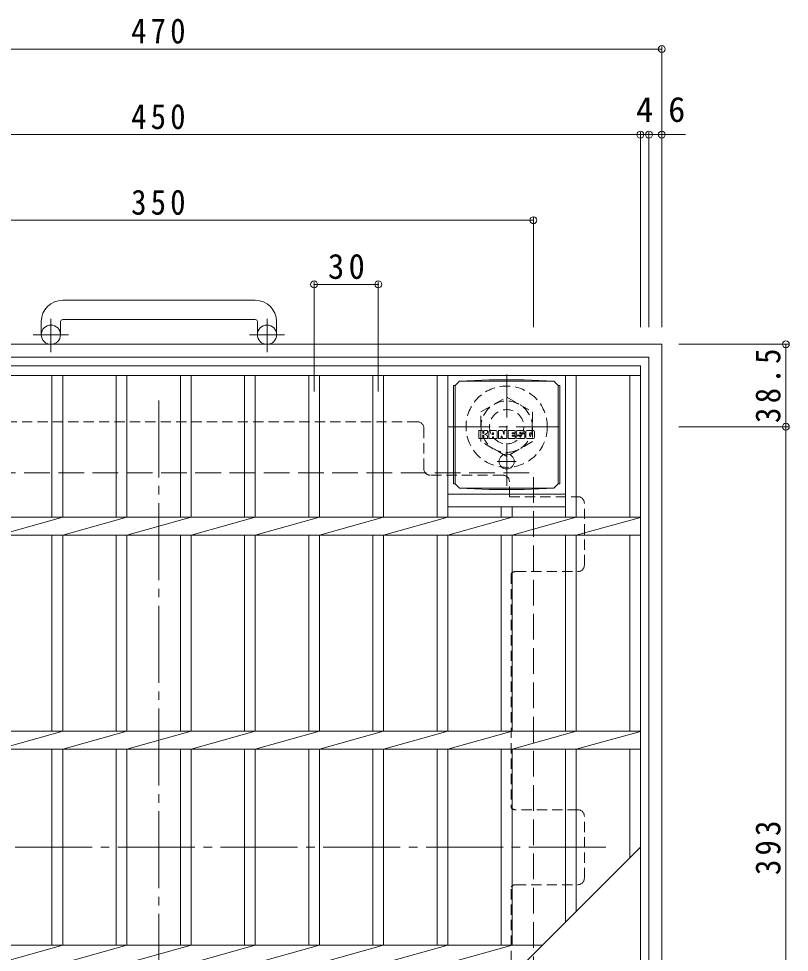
# Model space of a CAD drawing. Units: millimetres at full size, sheet at 1:4. Extents: x -1070 to 1082, y -788 to 743.
# Drawn here: x -575.6 to -215.4, y 306.4 to 742.7 of the extents above; entities that cross this region are included whole.
import ezdxf
from ezdxf.enums import TextEntityAlignment as Align

# ---------------------------------------------------------------- set-up
doc = ezdxf.new("R2010")
doc.units = ezdxf.units.MM
doc.header["$LTSCALE"] = 4
doc.header["$PDMODE"] = 32
doc.header["$PDSIZE"] = 3.2
for name, pattern in [('CHAIN1', [8, 5, -1, 1, -1]), ('CHAIN2', [12, 9, -1, 1, -1]), ('DASHED1', [1.8, 1.2, -0.6]), ('DASHED3', [4, 3, -1])]:
    doc.linetypes.add(name, pattern=pattern)
for name, color, linetype, lineweight in [('4-1', 3, 'Continuous', 9), ('4-2', 3, 'Continuous', 9), ('4-4', 7, 'Continuous', 9), ('4-7', 2, 'Continuous', 9), ('4-9', 2, 'Continuous', 9), ('4-F', 7, 'Continuous', 9)]:
    doc.layers.add(name, color=color, linetype=linetype, lineweight=lineweight)
doc.styles.add('ＭＳ ゴシック', font='')
doc.styles.get('ＭＳ ゴシック').set_extended_font_data('MS Gothic')

msp = doc.modelspace()

# ---------------------------------------------------------------- linework, layer by layer
at = {"layer": '4-1', "color": 2}
for p, q in [((-465, 611.097), (-555, 611.097)), ((-555, 602.097), (-465, 602.097)), ((-565, 601.098), (-565, 594.997)), ((-556, 601.098), (-556, 594.997)), ((-464, 601.098), (-464, 594.997)), ((-455, 601.098), (-455, 594.997)), ((-745, 590.497), (-275, 590.497)), ((-275, 120.497), (-275, 590.497)), ((-739, 584.497), (-281, 584.497)), ((-281, 584.497), (-281, 126.497))]:
    msp.add_line(p, q, dxfattribs=at)
at = {"layer": '4-1', "color": 2, "linetype": 'CHAIN1'}
for p, q in [((-560.5, 586.89), (-560.5, 602.487)), ((-459.5, 586.89), (-459.5, 602.487)), ((-552.337, 594.997), (-568.744, 594.997)), ((-451.337, 594.997), (-467.744, 594.997)), ((-347.5, 524.361), (-347.5, 579.634)), ((-375.136, 551.998), (-319.863, 551.998))]:
    msp.add_line(p, q, dxfattribs=at)
at = {"layer": '4-1', "color": 2, "linetype": 'DASHED3'}
for p in [(-685, 530.497), (-335, 180.497)]:
    msp.add_line(p, (-335, 530.497), dxfattribs=at)
at = {"layer": '4-1', "color": 2, "linetype": 'DASHED1'}
msp.add_lwpolyline([(-335.5, 558.925), (-335.5, 545.069), (-347.5, 538.14), (-359.5, 545.069), (-359.5, 558.925), (-347.5, 565.854)], close=True, dxfattribs=at)
at = {"layer": '4-1', "color": 2}
for centre in [(-560.5, 594.997), (-459.5, 594.997)]:
    msp.add_circle(centre, 4.5, dxfattribs=at)
at = {"layer": '4-1', "color": 2, "linetype": 'DASHED1'}
for radius in [19, 12, 8]:
    msp.add_circle((-347.5, 551.998), radius, dxfattribs=at)
at = {"layer": '4-1', "color": 2}
for centre, radius, start, end in [((-555, 601.098), 10, 90, 180), ((-465, 601.098), 10, 0, 90), ((-555, 601.098), 1, 90, 180), ((-465, 601.098), 1, 0, 90)]:
    msp.add_arc(centre, radius, start, end, dxfattribs=at)
at = {"layer": '4-2'}
for p, q in [((-735, 580.497), (-285, 580.497)), ((-285, 130.497), (-285, 580.497)), ((-735, 575.998), (-285, 575.998)), ((-559.999, 575.998), (-559.999, 509.738)), ((-555, 575.998), (-555, 509.738)), ((-529.999, 575.998), (-529.999, 509.738)), ((-525, 575.998), (-525, 509.738)), ((-500, 575.998), (-500, 509.738)), ((-495, 575.998), (-495, 509.738)), ((-470, 575.998), (-470, 509.738)), ((-465, 575.998), (-465, 509.738)), ((-440, 575.998), (-440, 509.738)), ((-435, 575.998), (-435, 509.738)), ((-410, 575.998), (-410, 509.738)), ((-405, 575.998), (-405, 509.738)), ((-380, 575.998), (-380, 509.738)), ((-375, 575.998), (-375, 509.738)), ((-320, 575.998), (-320, 509.738)), ((-315, 509.738), (-315, 575.998)), ((-290, 575.998), (-290, 509.738)), ((-320, 520.497), (-375, 520.497)), ((-320, 514.497), (-375, 514.497)), ((-350, 514.497), (-350, 509.738)), ((-345, 509.738), (-345, 514.497)), ((-735, 509.738), (-285, 509.738)), ((-555, 509.738), (-584.999, 501.257)), ((-525, 509.738), (-555, 501.257)), ((-495, 509.738), (-525, 501.257)), ((-465, 509.738), (-495, 501.257)), ((-435, 509.738), (-465, 501.257)), ((-405, 509.738), (-435, 501.257)), ((-375, 509.738), (-405, 501.257)), ((-375, 501.257), (-345, 509.738)), ((-345, 501.257), (-315, 509.738)), ((-315, 501.257), (-285, 509.596)), ((-735, 501.257), (-285, 501.257)), ((-559.999, 501.257), (-559.999, 409.738)), ((-555, 501.257), (-555, 409.738)), ((-529.999, 501.257), (-529.999, 409.738)), ((-525, 501.257), (-525, 409.738)), ((-500, 501.257), (-500, 409.738)), ((-495, 501.257), (-495, 409.738)), ((-470, 501.257), (-470, 409.738)), ((-465, 501.257), (-465, 409.738)), ((-440, 501.257), (-440, 409.738)), ((-435, 501.257), (-435, 409.738)), ((-410, 501.257), (-410, 409.738)), ((-405, 501.257), (-405, 409.738)), ((-380, 501.257), (-380, 409.738)), ((-375, 501.257), (-375, 409.738)), ((-350, 501.257), (-350, 409.738)), ((-345, 409.738), (-345, 501.257)), ((-320, 501.257), (-320, 409.738)), ((-315, 409.738), (-315, 501.257)), ((-290, 501.257), (-290, 409.738)), ((-735, 409.738), (-285, 409.738)), ((-555, 409.738), (-584.999, 401.257)), ((-525, 409.738), (-555, 401.257)), ((-495, 409.738), (-525, 401.257)), ((-465, 409.738), (-495, 401.257)), ((-435, 409.738), (-465, 401.257)), ((-405, 409.738), (-435, 401.257)), ((-375, 409.738), (-405, 401.257)), ((-375, 401.257), (-345, 409.738)), ((-345, 401.257), (-315, 409.738)), ((-315, 401.257), (-285, 409.596)), ((-735, 401.257), (-285, 401.257)), ((-559.999, 401.257), (-559.999, 309.738)), ((-555, 401.257), (-555, 309.738)), ((-529.999, 401.257), (-529.999, 309.738)), ((-525, 401.257), (-525, 309.738)), ((-500, 401.257), (-500, 309.738)), ((-495, 401.257), (-495, 309.738)), ((-470, 401.257), (-470, 309.738)), ((-465, 401.257), (-465, 309.738)), ((-440, 401.257), (-440, 309.738)), ((-435, 401.257), (-435, 309.738)), ((-410, 401.257), (-410, 309.738)), ((-405, 401.257), (-405, 309.738)), ((-380, 401.257), (-380, 309.738)), ((-375, 401.257), (-375, 309.738)), ((-350, 401.257), (-350, 309.738)), ((-345, 309.738), (-345, 401.257)), ((-320, 401.257), (-320, 320.497)), ((-315, 325.497), (-315, 401.257)), ((-290, 401.257), (-290, 350.497)), ((-510, 130.497), (-285, 355.497)), ((-735, 309.738), (-330.76, 309.738)), ((-555, 309.738), (-584.999, 301.257)), ((-525, 309.738), (-555, 301.257)), ((-495, 309.738), (-525, 301.257)), ((-465, 309.738), (-495, 301.257)), ((-435, 309.738), (-465, 301.257)), ((-405, 309.738), (-435, 301.257)), ((-375, 309.738), (-405, 301.257)), ((-375, 301.257), (-345, 309.738))]:
    msp.add_line(p, q, dxfattribs=at)
at = {"layer": '4-4'}
for p, q in [((-275, 729.697), (-275, 598.497)), ((-745, 728.497), (-275, 728.497)), ((-284.999, 689.697), (-284.999, 598.497)), ((-281, 689.697), (-281, 598.497)), ((-735, 688.497), (-284.999, 688.497)), ((-284.999, 688.497), (-281, 688.497)), ((-281, 688.497), (-275, 688.497)), ((-275, 688.497), (-264, 688.497)), ((-685, 648.497), (-334.999, 648.497)), ((-334.999, 649.697), (-334.999, 598.497)), ((-437.5, 619.697), (-437.5, 568.497)), ((-407.5, 619.697), (-407.5, 568.497)), ((-437.5, 618.497), (-407.5, 618.497)), ((-215.8, 590.497), (-267, 590.497)), ((-217, 590.497), (-217, 551.997)), ((-215.8, 551.997), (-267, 551.997)), ((-217, 551.997), (-217, 158.996))]:
    msp.add_line(p, q, dxfattribs=at)
for p in [(-275, 728.497), (-284.999, 688.497), (-281, 688.497), (-275, 688.497), (-334.999, 648.497), (-437.5, 618.497), (-407.5, 618.497), (-217, 590.497), (-217, 551.997)]:
    msp.add_point(p, dxfattribs=at)
at = {"layer": '4-7', "linetype": 'CHAIN2'}
for p, q in [((-510, 564.301), (-510, 146.694)), ((-301.196, 355.497), (-718.803, 355.497))]:
    msp.add_line(p, q, dxfattribs=at)
at = {"layer": '4-7', "linetype": 'DASHED1'}
for p, q in [((-389.201, 554.301), (-630.799, 554.301)), ((-386.201, 532.301), (-386.201, 551.301)), ((-349.2, 529.301), (-383.201, 529.301)), ((-346.2, 519.301), (-346.2, 526.301)), ((-346.2, 519.301), (-314.196, 519.301)), ((-311.196, 487.3), (-311.196, 516.301)), ((-343.2, 484.3), (-314.196, 484.3)), ((-345.4, 483.344), (-345.4, 373.958)), ((-314.196, 372.998), (-343.2, 372.998)), ((-311.196, 340.997), (-311.196, 369.998)), ((-345.4, 295.097), (-345.4, 337.036)), ((-343.2, 337.997), (-314.196, 337.997))]:
    msp.add_line(p, q, dxfattribs=at)
for centre, start, end in [((-389.201, 551.301), 0, 90), ((-383.201, 532.301), 180, 270), ((-349.2, 526.301), 0, 90), ((-314.196, 516.301), 0, 90), ((-343.2, 481.3), 90, 137.09861), ((-314.196, 487.3), 270, 0), ((-343.2, 375.998), 222.83343, 270), ((-314.196, 369.998), 0, 90), ((-314.196, 340.997), 270, 0), ((-343.2, 334.997), 90, 137.16657)]:
    msp.add_arc(centre, 3, start, end, dxfattribs=at)
at = {"layer": '4-9'}
for p, q in [((-371.5, 571.247), (-369.5, 573.247)), ((-355.609, 573.88), (-369.5, 573.247)), ((-369.5, 573.247), (-325.5, 573.247)), ((-355.609, 573.88), (-339.391, 573.88)), ((-339.391, 573.88), (-325.5, 573.247)), ((-323.5, 571.247), (-325.5, 573.247)), ((-372.381, 571.247), (-371.5, 571.247)), ((-372.381, 571.247), (-372.381, 525.247)), ((-371.5, 525.247), (-371.5, 571.247)), ((-322.619, 571.247), (-323.5, 571.247)), ((-323.5, 525.247), (-323.5, 571.247)), ((-322.619, 571.247), (-322.619, 525.247)), ((-372.381, 525.247), (-371.5, 525.247)), ((-371.5, 525.247), (-369.5, 523.247)), ((-323.5, 525.247), (-325.5, 523.247)), ((-322.619, 525.247), (-323.5, 525.247)), ((-355.609, 522.615), (-369.5, 523.247)), ((-369.5, 523.247), (-325.5, 523.247)), ((-355.609, 522.615), (-339.391, 522.615)), ((-339.391, 522.615), (-325.5, 523.247))]:
    msp.add_line(p, q, dxfattribs=at)
at = {"layer": '4-9', "linetype": 'CHAIN1'}
for p, q in [((-347.5, 539.435), (-347.5, 532.059)), ((-343.002, 535.747), (-351.997, 535.747))]:
    msp.add_line(p, q, dxfattribs=at)
at = {"layer": '4-9'}
msp.add_circle((-347.5, 535.747), 3.5, dxfattribs=at)
at = {"layer": '4-F'}
for p, q in [((-360.511, 546.662), (-360.511, 550.016)), ((-358.829, 550.173), (-360.354, 550.173)), ((-358.672, 550.016), (-358.672, 549.092)), ((-358.169, 550.016), (-358.169, 549.092)), ((-356.665, 550.173), (-358.012, 550.173)), ((-356.507, 550.016), (-356.507, 549.235)), ((-352.528, 550.173), (-355.318, 550.173)), ((-351.33, 550.016), (-351.33, 546.662)), ((-351.173, 550.173), (-349.469, 550.173)), ((-349.319, 550.064), (-348.841, 548.57)), ((-348.679, 550.016), (-348.679, 548.595)), ((-348.522, 550.173), (-347.502, 550.173)), ((-347.345, 550.016), (-347.345, 546.662)), ((-346.836, 546.662), (-346.836, 550.016)), ((-346.679, 550.173), (-343.658, 550.173)), ((-343.501, 549.339), (-343.501, 550.016)), ((-339.517, 550.173), (-342.569, 550.173)), ((-335.013, 550.173), (-337.96, 550.173)), ((-360.354, 546.505), (-358.829, 546.505)), ((-358.672, 546.662), (-358.672, 547.747)), ((-358.175, 546.662), (-358.175, 547.747)), ((-358.017, 546.505), (-356.662, 546.505)), ((-356.505, 546.662), (-356.505, 547.593)), ((-355.842, 546.662), (-355.842, 549.649)), ((-354.335, 546.505), (-355.685, 546.505)), ((-354.178, 548.378), (-354.178, 548.92)), ((-354.178, 546.662), (-354.178, 547.082)), ((-353.72, 548.326), (-354.126, 548.326)), ((-353.668, 548.378), (-353.668, 548.92)), ((-353.668, 546.662), (-353.668, 547.082)), ((-353.511, 546.505), (-352.161, 546.505)), ((-352.004, 546.662), (-352.004, 549.649)), ((-350.171, 546.505), (-351.173, 546.505)), ((-350.014, 546.662), (-350.014, 547.572)), ((-349.525, 546.618), (-349.816, 547.6)), ((-347.502, 546.505), (-349.375, 546.505)), ((-346.679, 546.505), (-343.671, 546.505)), ((-343.658, 547.936), (-344.781, 547.936)), ((-343.671, 547.508), (-344.781, 547.508)), ((-343.658, 549.182), (-344.775, 549.182)), ((-343.658, 548.742), (-344.775, 548.742)), ((-343.514, 546.662), (-343.514, 547.351)), ((-343.501, 548.094), (-343.501, 548.585)), ((-342.997, 547.517), (-342.997, 547.029)), ((-342.84, 547.674), (-341.486, 547.674)), ((-340.987, 548.004), (-342.569, 548.004)), ((-339.421, 546.505), (-342.473, 546.505)), ((-341.338, 548.83), (-341.338, 549.244)), ((-341.329, 547.517), (-341.329, 547.407)), ((-341.181, 548.673), (-339.421, 548.673)), ((-340.83, 547.847), (-340.83, 547.407)), ((-340.821, 549.151), (-340.821, 549.244)), ((-340.664, 548.994), (-338.993, 548.994)), ((-338.993, 549.649), (-338.993, 548.994)), ((-338.484, 547.029), (-338.484, 549.649)), ((-335.013, 546.505), (-337.96, 546.505)), ((-336.808, 547.827), (-336.808, 548.852)), ((-336.165, 547.827), (-336.165, 548.852)), ((-334.489, 549.649), (-334.489, 547.029))]:
    msp.add_line(p, q, dxfattribs=at)
for centre, radius, start, end in [((-360.354, 550.016), 0.157, 90, 180), ((-358.829, 550.016), 0.157, 0, 90), ((-358.012, 550.016), 0.157, 90, 180), ((-356.665, 550.016), 0.157, 0, 90), ((-355.318, 549.649), 0.524, 90, 180), ((-352.528, 549.649), 0.524, 0, 90), ((-351.173, 550.016), 0.157, 90, 180), ((-349.469, 550.016), 0.157, 17.75635, 90), ((-348.522, 550.016), 0.157, 90, 180), ((-347.502, 550.016), 0.157, 0, 90), ((-346.679, 550.016), 0.157, 90, 180), ((-343.658, 550.016), 0.157, 0, 90), ((-340.621, 549.089), 2.376, 157.10112, 202.89888), ((-342.569, 549.911), 0.262, 90, 157.10112), ((-339.517, 549.649), 0.524, 0, 90), ((-337.96, 549.649), 0.524, 90, 180), ((-335.013, 549.649), 0.524, 0, 90), ((-360.354, 546.662), 0.157, 180, 270), ((-358.829, 546.662), 0.157, 270, 0), ((-358.421, 549.092), 0.251, 180, 0), ((-358.423, 547.747), 0.249, 0, 180), ((-358.017, 546.662), 0.157, 180, 270), ((-357.586, 548.418), 0.0878, 97.33171, 266.57183), ((-357.887, 550.751), 2.265, 277.33171, 299.42073), ((-357.69, 546.692), 1.641, 53.71985, 86.57183), ((-357.031, 549.235), 0.524, 299.42073, 0), ((-357.029, 547.593), 0.524, 0, 53.71985), ((-356.662, 546.662), 0.157, 270, 0), ((-355.685, 546.662), 0.157, 180, 270), ((-354.335, 546.662), 0.157, 270, 0), ((-353.923, 548.92), 0.255, 0, 180), ((-354.126, 548.378), 0.0524, 180, 270), ((-353.923, 547.082), 0.255, 0, 180), ((-353.72, 548.378), 0.0524, 270, 0), ((-353.511, 546.662), 0.157, 180, 270), ((-352.161, 546.662), 0.157, 270, 0), ((-351.173, 546.662), 0.157, 180, 270), ((-350.171, 546.662), 0.157, 270, 0), ((-349.913, 547.572), 0.101, 16.48875, 180), ((-349.375, 546.662), 0.157, 196.48875, 270), ((-348.762, 548.595), 0.0827, 197.75635, 0), ((-347.502, 546.662), 0.157, 270, 0), ((-346.679, 546.662), 0.157, 180, 270), ((-344.775, 548.962), 0.22, 90, 270), ((-344.781, 547.722), 0.214, 90, 270), ((-343.671, 547.351), 0.157, 0, 90), ((-343.671, 546.662), 0.157, 270, 0), ((-343.658, 549.339), 0.157, 270, 0), ((-343.658, 548.585), 0.157, 0, 90), ((-343.658, 548.094), 0.157, 270, 0), ((-342.84, 547.517), 0.157, 90, 180), ((-342.473, 547.029), 0.524, 180, 270), ((-342.569, 548.266), 0.262, 202.89888, 270), ((-341.486, 547.517), 0.157, 0, 90), ((-341.08, 549.244), 0.259, 0, 180), ((-341.181, 548.83), 0.157, 180, 270), ((-341.08, 547.407), 0.25, 180, 0), ((-340.987, 547.847), 0.157, 0, 90), ((-340.664, 549.151), 0.157, 180, 270), ((-339.421, 548.411), 0.262, 22.90802, 90), ((-339.421, 546.767), 0.262, 270, 337.09198), ((-341.366, 547.589), 2.374, 337.09198, 22.90802), ((-337.96, 547.029), 0.524, 180, 270), ((-336.486, 548.852), 0.321, 0, 180), ((-336.486, 547.827), 0.321, 180, 0), ((-335.013, 547.029), 0.524, 270, 0)]:
    msp.add_arc(centre, radius, start, end, dxfattribs=at)

# ---------------------------------------------------------------- texts
at = {"layer": '4-4', "color": 2, "style": 'ＭＳ ゴシック'}
for s, p in [('4', (-287, 690.897)), ('6', (-272, 690.897))]:
    msp.add_text(s, height=11.73, dxfattribs=at).set_placement(p, align=Align.BOTTOM_LEFT)
at = {"layer": '4-4', "color": 2, "char_height": 11.73, "attachment_point": 7, "style": 'ＭＳ ゴシック'}
for s, insert in [('\\T1.27;\\W0.9;470', (-523, 730.897)), ('\\T1.27;\\W0.9;450', (-523, 690.897)), ('\\T1.27;\\W0.9;350', (-523, 650.897)), ('\\T1.27;\\W0.95;30', (-431, 620.897))]:
    msp.add_mtext(s, dxfattribs=dict(at, insert=insert))
at = {"layer": '4-4', "color": 2, "char_height": 11.73, "attachment_point": 7, "rotation": 90, "style": 'ＭＳ ゴシック'}
for s, insert in [('\\T1.28;\\W0.9;38.5', (-219.4, 553.747)), ('\\T1.27;\\W0.9;393', (-219.4, 342.497))]:
    msp.add_mtext(s, dxfattribs=dict(at, insert=insert))

doc.saveas('drawing.dxf')
